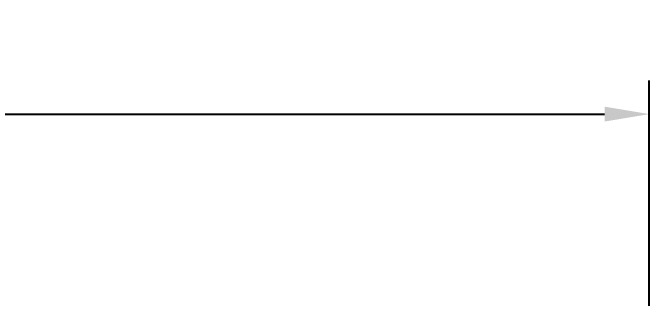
# Model space of a CAD drawing. Header units: millimetres. Extents: x 88585 to 99951, y -167251 to -159927.
# Drawn here: x 91594.8 to 91994.3, y -163684.4 to -163505.1 of the extents above; entities that cross this region are included whole.
import ezdxf

# ---------------------------------------------------------------- set-up
doc = ezdxf.new("R2010")
doc.units = ezdxf.units.MM
doc.header["$LTSCALE"] = 13
doc.layers.add('标注、文本', color=3, linetype='Continuous', lineweight=25)
doc.styles.get("Standard").update_dxf_attribs({"font": 'gbenor.shx', "bigfont": 'gbcbig.shx'})
doc.dimstyles.new('1-15', dxfattribs={"dimscale": 14, "dimtxt": 3.5, "dimasz": 2, "dimexe": 1.5, "dimexo": 0.5, "dimgap": 0.5, "dimtad": 1, "dimtoh": 1, "dimdec": 1, "dimdsep": 46, "dimtxsty": 'Standard', "dimcen": 2.5, "dimclrd": 3, "dimclre": 3, "dimclrt": 3, "dimadec": 0, "dimazin": 2, "dimtfac": 1, "dimtdec": 1, "dimtmove": 0, "dimatfit": 2, "dimfxl": 1, "dimarcsym": 0})

# ---------------------------------------------------------------- blocks, each defined once
blk = doc.blocks.new('*D859')
at = {"layer": 'Defpoints', "color": 0}
for p in [(91994.33, -163568.77), (91994.33, -163897.11), (89816.59, -165461.75)]:
    blk.add_point(p, dxfattribs=at)
at = {"layer": '标注、文本', "color": 3, "lineweight": -2}
for p, q in [((89816.59, -165454.75), (89816.59, -163547.77)), ((91994.33, -163890.11), (91994.33, -163547.77)), ((89844.59, -163568.77), (91966.33, -163568.77))]:
    blk.add_line(p, q, dxfattribs=at)
at = {"layer": '标注、文本', "color": 3}
for points in [[(89844.59, -163564.11), (89844.59, -163573.44), (89816.59, -163568.77)], [(91966.33, -163564.11), (91966.33, -163573.44), (91994.33, -163568.77)]]:
    blk.add_solid(points, dxfattribs=at)
at = {"layer": '标注、文本', "color": 3, "insert": (90905.46, -163537.27), "char_height": 49, "attachment_point": 5}
blk.add_mtext('2178', dxfattribs=at)

msp = doc.modelspace()

# ---------------------------------------------------------------- dimensions: what is measured, and where the dimension line sits
at = {"layer": '标注、文本'}
dim = msp.add_linear_dim(base=(91994.331, -163568.772), p1=(89816.59, -165461.752), p2=(91994.331, -163897.113), dimstyle='1-15', override={"dimdec": 0}, dxfattribs=at)
dim.commit()
dim.dimension.update_dxf_attribs({"geometry": '*D859', "text_midpoint": (90905.461, -163537.272)})

doc.saveas('drawing.dxf')
